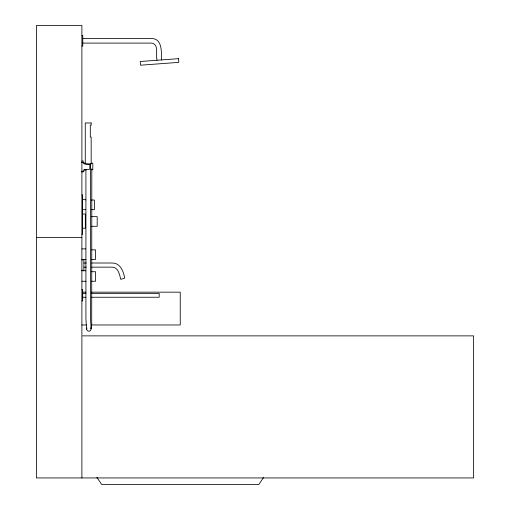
<?xml version="1.0" encoding="UTF-8"?>
<svg xmlns="http://www.w3.org/2000/svg" width="510" height="510" viewBox="0 0 510 510"><rect width="100%" height="100%" fill="white"/><g stroke="black" fill="none" stroke-linecap="round" stroke-linejoin="round"><path stroke-width="0.76" d="M91.819 168.861L91.711 323.984L91.468 327.541L90.589 330.537L89.014 331.334L87.357 330.741L86.585 329.116L86.968 327.975M263.638 477.29L258.831 484.5L101.668 484.5L96.855 477.29M81.893 35.553L82.767 35.553L82.767 46.047L81.893 46.047M82.767 38.505L152.082 38.505C162.735 39.136 161.16 52.543 161.67 59.912M82.767 43.095L151.648 43.095C159.483 44.134 155.301 55.265 157.093 60.25M81.893 161.013L83.2 161.013L83.2 162.613M81.53 162.55L83.908 162.55L83.908 163.831L89.805 164.596L89.805 169.244L83.908 170.015L83.908 171.29L81.53 171.29M83.94 163.2L85.425 163.2M91.341 163.2L92.82 163.2L92.82 169.76L91.341 169.76M83.94 169.76L86.164 169.76M81.893 171.94L83.2 171.94L83.2 170.875M81.893 194.89L82.55 194.89L82.55 234.237L81.893 234.237M82.55 199.34L85.661 199.34L85.661 200.035M91.226 200.035L94.401 200.035L94.401 209.68L91.239 209.68M82.55 209.68L85.712 209.68M82.55 214.015L85.329 214.015L85.329 228.225L82.55 228.225M91.621 216.648L97.187 216.648L97.187 226.287L91.653 226.287M36.427 237.513L81.893 237.513M81.893 248.893L85.712 248.893M91.672 249.862L95.58 249.862L95.58 259.392L91.602 259.392M81.893 259.392L86.031 259.392M81.893 259.845L83.895 259.845L83.895 270.3L81.893 270.3M83.895 263.007L86.26 263.007M91.768 263.007L112.238 263.007C120.29 262.911 123.598 271.511 124.695 278.141L120.736 279.333C119.512 274.654 118.345 267.068 111.97 267.144L91.698 267.144M83.895 267.144L86.235 267.144M81.893 270.753L85.712 270.753M91.672 271.722L95.58 271.722L95.58 281.252L91.602 281.252M81.893 281.252L86.031 281.252M81.893 289.718L82.69 289.718L82.69 300.906L81.893 300.906M82.556 292.16L85.871 292.16M91.43 292.16L180.247 292.16L180.247 324.966L91.43 324.966M82.69 293.371L85.878 293.371M91.456 293.371L159.19 293.371L159.19 297.253L91.456 297.253M82.69 297.253L85.878 297.253M81.893 324.966L86.343 324.966M82.639 335.873L473.573 335.873L473.573 477.94L36.427 477.94L36.427 25.5L81.893 25.5L81.893 477.94M90.646 327.739L91.156 328.829L90.506 319.005L90.506 163.844M86.585 329.116L85.916 319.05L85.916 169.416M178.532 58.663L140.231 61.5L140.505 65.203L178.806 62.367L178.532 58.663M91.162 122.967L85.266 122.967L85.266 163.844L91.162 163.844L91.162 137.101L90.302 137.101L90.302 125.167L91.162 125.167L91.162 122.967"/></g></svg>
